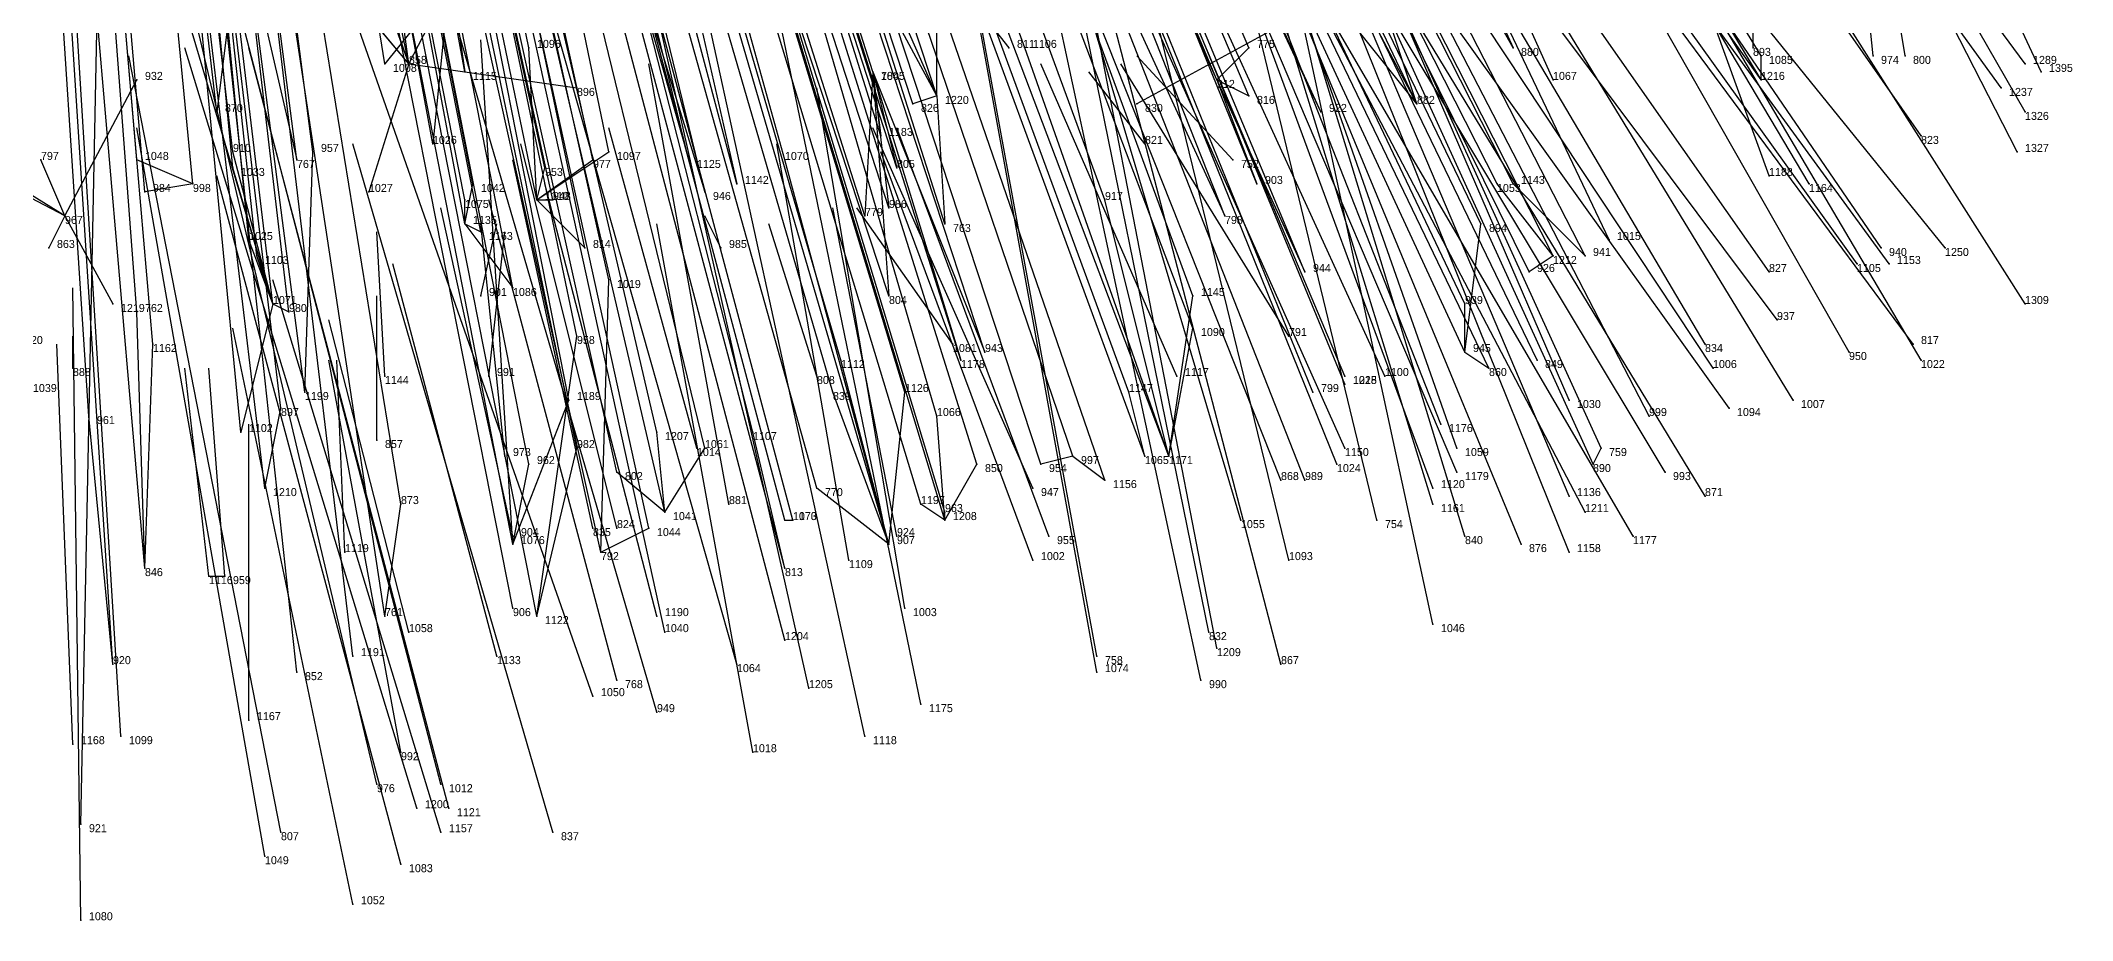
# Model space of a CAD drawing. Extents: x -0.5 to 0.59, y -0.5 to 0.59.
# Drawn here: x 0.021 to 0.2749, y -0.497 to -0.3871 of the extents above; entities that cross this region are included whole.
import ezdxf

# ---------------------------------------------------------------- set-up
doc = ezdxf.new("R2010")
doc.units = 0
for name, color, linetype in [('Facilities', 3, 'CONTINUOUS'), ('Facilities_lines', 3, 'CONTINUOUS'), ('Normals', 1, 'CONTINUOUS'), ('Source_points', 5, 'CONTINUOUS'), ('Text', 3, 'CONTINUOUS')]:
    doc.layers.add(name, color=color, linetype=linetype)

msp = doc.modelspace()

# ---------------------------------------------------------------- linework, layer by layer
at = {"layer": 'Facilities', "color": 3}
for p in [(0.235, -0.388, -1.25), (0.067, -0.39, -1.25), (0.125, -0.391, -1.027), (0.25, -0.389, -1.25), (0.254, -0.389, -1.25), (0.269, -0.39, -1.184), (0.271, -0.391, -1.25), (0.168, -0.392, -1.067), (0.21, -0.392, -1.25), (0.236, -0.392, -1.142), (0.266, -0.393, -1.187), (0.133, -0.394, -1.041), (0.181, -0.396, -1.089), (0.193, -0.395, -1.098), (0.269, -0.396, -1.25), (0.159, -0.4, -1.25), (0.256, -0.399, -1.185), (0.268, -0.401, -1.25), (0.17, -0.402, -1.25), (0.04, -0.405, -1.018), (0.237, -0.404, -1.25), (0.242, -0.405, -1.179), (0.083, -0.407, -1.038), (0.024, -0.409, -1.25), (0.074, -0.41, -1.041), (0.106, -0.413, -1.25), (0.217, -0.412, -1.25), (0.251, -0.413, -1.209), (0.259, -0.413, -1.218), (0.21, -0.414, -1.161), (0.214, -0.414, -1.165), (0.237, -0.416, -1.196), (0.248, -0.415, -1.21), (0.252, -0.415, -1.214), (0.076, -0.419, -1.25), (0.05, -0.42, -1.057), (0.269, -0.42, -1.25), (0.177, -0.424, -1.25), (0.238, -0.422, -1.21), (0.135, -0.425, -1.25), (0.199, -0.426, -1.176), (0.229, -0.425, -1.208), (0.247, -0.426, -1.25), (0.255, -0.425, -1.239), (0.025, -0.428, -1.25), (0.064, -0.429, -1.25), (0.077, -0.429, -1.25), (0.118, -0.429, -1.25), (0.163, -0.429, -1.25), (0.184, -0.429, -1.168), (0.189, -0.429, -1.25), (0.208, -0.427, -1.189), (0.23, -0.428, -1.214), (0.256, -0.427, -1.25), (0.054, -0.431, -1.086), (0.18, -0.431, -1.167), (0.184, -0.43, -1.25), (0.212, -0.432, -1.204), (0.222, -0.434, -1.218), (0.232, -0.433, -1.229), (0.24, -0.432, -1.236), (0.196, -0.435, -1.193), (0.063, -0.437, -1.25), (0.079, -0.439, -1.25), (0.103, -0.438, -1.25), (0.15, -0.439, -1.161), (0.159, -0.439, -1.167), (0.162, -0.439, -1.17), (0.184, -0.438, -1.25), (0.198, -0.438, -1.202), (0.183, -0.44, -1.191), (0.198, -0.441, -1.209), (0.215, -0.44, -1.224), (0.224, -0.441, -1.238), (0.049, -0.443, -1.115), (0.145, -0.443, -1.25), (0.176, -0.442, -1.188), (0.179, -0.442, -1.192), (0.195, -0.443, -1.21), (0.212, -0.444, -1.229), (0.229, -0.444, -1.248), (0.099, -0.446, -1.142), (0.107, -0.445, -1.25), (0.195, -0.445, -1.216), (0.214, -0.446, -1.25), (0.08, -0.449, -1.25), (0.09, -0.448, -1.25), (0.093, -0.448, -1.25), (0.114, -0.447, -1.153), (0.128, -0.449, -1.25), (0.134, -0.447, -1.166), (0.147, -0.449, -1.25), (0.171, -0.447, -1.197), (0.188, -0.447, -1.213), (0.199, -0.449, -1.228), (0.22, -0.449, -1.25), (0.059, -0.451, -1.25), (0.08, -0.45, -1.141), (0.091, -0.451, -1.151), (0.122, -0.452, -1.25), (0.127, -0.45, -1.169), (0.145, -0.452, -1.25), (0.177, -0.452, -1.25), (0.206, -0.45, -1.238), (0.212, -0.451, -1.245), (0.034, -0.453, -1.136), (0.042, -0.454, -1.25), (0.114, -0.453, -1.169), (0.064, -0.459, -1.158), (0.08, -0.458, -1.163), (0.083, -0.459, -1.167), (0.098, -0.459, -1.25), (0.129, -0.458, -1.25), (0.067, -0.461, -1.25), (0.099, -0.461, -1.177), (0.114, -0.462, -1.188), (0.167, -0.461, -1.226), (0.195, -0.46, -1.249), (0.06, -0.464, -1.169), (0.078, -0.464, -1.25), (0.153, -0.464, -1.222), (0.168, -0.463, -1.231), (0.03, -0.465, -1.164), (0.053, -0.466, -1.173), (0.093, -0.467, -1.25), (0.108, -0.465, -1.193), (0.153, -0.466, -1.226), (0.166, -0.467, -1.24), (0.176, -0.465, -1.242), (0.09, -0.469, -1.194), (0.117, -0.468, -1.205), (0.047, -0.472, -1.25), (0.098, -0.471, -1.202), (0.131, -0.47, -1.221), (0.031, -0.474, -1.188), (0.124, -0.474, -1.226), (0.025, -0.475, -1.25), (0.066, -0.476, -1.25), (0.11, -0.476, -1.25), (0.063, -0.48, -1.211), (0.071, -0.48, -1.214), (0.026, -0.485, -1.215), (0.068, -0.483, -1.219), (0.072, -0.483, -1.222), (0.051, -0.486, -1.222), (0.071, -0.486, -1.25), (0.085, -0.486, -1.234), (0.049, -0.489, -1.229), (0.066, -0.49, -1.237), (0.06, -0.495, -1.246), (0.026, -0.497, -1.243)]:
    msp.add_point(p, dxfattribs=at)
at = {"layer": 'Facilities_lines', "color": 3}
for p, q in [((0.067, -0.39, -1.25), (0.057, -0.317, -1.25)), ((0.067, -0.39, -1.25), (0.053, -0.324, -1.25)), ((0.176, -0.324, -0.922), (0.205, -0.388, -1.098)), ((0.067, -0.39, -1.25), (0.046, -0.331, -1.25)), ((0.135, -0.335, -0.904), (0.169, -0.409, -1.107)), ((0.181, -0.396, -1.089), (0.157, -0.345, -0.947)), ((0.068, -0.351, -0.894), (0.074, -0.391, -0.995)), ((0.133, -0.394, -1.041), (0.114, -0.351, -0.922)), ((0.133, -0.394, -1.041), (0.112, -0.355, -0.931)), ((0.067, -0.39, -1.25), (0.041, -0.359, -1.25)), ((0.067, -0.39, -1.25), (0.083, -0.359, -1.25)), ((0.193, -0.395, -1.098), (0.175, -0.361, -1.004)), ((0.092, -0.367, -0.947), (0.104, -0.406, -1.048)), ((0.092, -0.367, -0.947), (0.102, -0.402, -1.037)), ((0.067, -0.39, -1.25), (0.06, -0.37, -1.25)), ((0.046, -0.372, -0.937), (0.043, -0.396, -0.995)), ((0.046, -0.372, -0.937), (0.053, -0.402, -1.014)), ((0.193, -0.395, -1.098), (0.185, -0.371, -1.037)), ((0.131, -0.374, -1.25), (0.142, -0.388, -1.25)), ((0.236, -0.392, -1.142), (0.224, -0.375, -1.092)), ((0.072, -0.38, -0.966), (0.064, -0.39, -0.989)), ((0.072, -0.38, -0.966), (0.07, -0.4, -1.014)), ((0.05, -0.42, -1.057), (0.039, -0.383, -0.962)), ((0.103, -0.383, -0.991), (0.108, -0.405, -1.047)), ((0.18, -0.383, -1.25), (0.158, -0.395, -1.25)), ((0.168, -0.392, -1.067), (0.164, -0.383, -1.041)), ((0.067, -0.39, -1.25), (0.062, -0.384, -1.25)), ((0.133, -0.394, -1.041), (0.133, -0.384, -1.016)), ((0.193, -0.395, -1.098), (0.185, -0.385, -1.066)), ((0.08, -0.45, -1.141), (0.076, -0.387, -0.985)), ((0.083, -0.407, -1.038), (0.082, -0.388, -0.991)), ((0.162, -0.439, -1.17), (0.144, -0.388, -1.035)), ((0.168, -0.392, -1.067), (0.172, -0.388, -1.061)), ((0.067, -0.39, -1.25), (0.062, -0.406, -1.25)), ((0.067, -0.39, -1.25), (0.088, -0.393, -1.25)), ((0.125, -0.391, -1.027), (0.124, -0.409, -1.068)), ((0.125, -0.391, -1.027), (0.125, -0.392, -1.028)), ((0.125, -0.391, -1.027), (0.128, -0.403, -1.056)), ((0.125, -0.391, -1.027), (0.139, -0.426, -1.119)), ((0.125, -0.391, -1.027), (0.127, -0.419, -1.095)), ((0.125, -0.391, -1.027), (0.127, -0.408, -1.067)), ((0.125, -0.391, -1.027), (0.136, -0.427, -1.121)), ((0.125, -0.391, -1.027), (0.126, -0.399, -1.046)), ((0.236, -0.392, -1.142), (0.236, -0.389, -1.139)), ((0.024, -0.409, -1.25), (0.033, -0.392, -1.25)), ((0.168, -0.392, -1.067), (0.173, -0.405, -1.101)), ((0.168, -0.392, -1.067), (0.172, -0.394, -1.075)), ((0.168, -0.392, -1.067), (0.179, -0.416, -1.132)), ((0.133, -0.394, -1.041), (0.13, -0.395, -1.04)), ((0.133, -0.394, -1.041), (0.134, -0.41, -1.079)), ((0.024, -0.409, -1.25), (0.001, -0.397, -1.25)), ((0.024, -0.409, -1.25), (0.011, -0.401, -1.25)), ((0.05, -0.42, -1.057), (0.045, -0.401, -1.008)), ((0.054, -0.431, -1.086), (0.055, -0.401, -1.011)), ((0.083, -0.407, -1.038), (0.092, -0.401, -1.029)), ((0.024, -0.409, -1.25), (0.021, -0.402, -1.25)), ((0.04, -0.405, -1.018), (0.033, -0.402, -1.008)), ((0.05, -0.42, -1.057), (0.045, -0.403, -1.014)), ((0.083, -0.407, -1.038), (0.09, -0.402, -1.03)), ((0.083, -0.407, -1.038), (0.084, -0.403, -1.029)), ((0.127, -0.45, -1.169), (0.114, -0.402, -1.044)), ((0.04, -0.405, -1.018), (0.034, -0.406, -1.018)), ((0.074, -0.41, -1.041), (0.075, -0.405, -1.03)), ((0.21, -0.414, -1.161), (0.203, -0.405, -1.132)), ((0.214, -0.414, -1.165), (0.205, -0.405, -1.135)), ((0.074, -0.41, -1.041), (0.074, -0.407, -1.035)), ((0.083, -0.407, -1.038), (0.089, -0.413, -1.056)), ((0.083, -0.407, -1.038), (0.085, -0.407, -1.039)), ((0.162, -0.439, -1.17), (0.154, -0.407, -1.088)), ((0.024, -0.409, -1.25), (0.022, -0.413, -1.25)), ((0.024, -0.409, -1.25), (0.03, -0.42, -1.25)), ((0.074, -0.41, -1.041), (0.08, -0.418, -1.065)), ((0.074, -0.41, -1.041), (0.076, -0.411, -1.046)), ((0.199, -0.426, -1.176), (0.201, -0.41, -1.142)), ((0.05, -0.42, -1.057), (0.047, -0.412, -1.036)), ((0.05, -0.42, -1.057), (0.048, -0.414, -1.043)), ((0.21, -0.414, -1.161), (0.207, -0.416, -1.162)), ((0.091, -0.451, -1.151), (0.092, -0.417, -1.069)), ((0.162, -0.439, -1.17), (0.165, -0.419, -1.125)), ((0.034, -0.453, -1.136), (0.033, -0.421, -1.055)), ((0.05, -0.42, -1.057), (0.046, -0.436, -1.096)), ((0.05, -0.42, -1.057), (0.052, -0.421, -1.06)), ((0.199, -0.426, -1.176), (0.199, -0.42, -1.161)), ((0.083, -0.459, -1.167), (0.088, -0.424, -1.083)), ((0.162, -0.439, -1.17), (0.165, -0.423, -1.136)), ((0.034, -0.453, -1.136), (0.035, -0.425, -1.067)), ((0.199, -0.426, -1.176), (0.202, -0.428, -1.183)), ((0.127, -0.45, -1.169), (0.121, -0.427, -1.11)), ((0.127, -0.45, -1.169), (0.12, -0.431, -1.119)), ((0.127, -0.45, -1.169), (0.129, -0.431, -1.124)), ((0.159, -0.439, -1.167), (0.157, -0.431, -1.146)), ((0.03, -0.465, -1.164), (0.027, -0.434, -1.088)), ((0.049, -0.443, -1.115), (0.051, -0.433, -1.091)), ((0.08, -0.45, -1.141), (0.087, -0.432, -1.101)), ((0.134, -0.447, -1.166), (0.133, -0.434, -1.134)), ((0.099, -0.446, -1.142), (0.098, -0.436, -1.118)), ((0.114, -0.453, -1.169), (0.11, -0.436, -1.125)), ((0.083, -0.459, -1.167), (0.088, -0.438, -1.116)), ((0.099, -0.446, -1.142), (0.104, -0.438, -1.125)), ((0.15, -0.439, -1.161), (0.146, -0.44, -1.159)), ((0.15, -0.439, -1.161), (0.154, -0.442, -1.171)), ((0.215, -0.44, -1.224), (0.216, -0.438, -1.222)), ((0.08, -0.45, -1.141), (0.082, -0.44, -1.119)), ((0.099, -0.446, -1.142), (0.093, -0.441, -1.128)), ((0.134, -0.447, -1.166), (0.138, -0.44, -1.154)), ((0.127, -0.45, -1.169), (0.118, -0.443, -1.147)), ((0.064, -0.459, -1.158), (0.066, -0.445, -1.124)), ((0.134, -0.447, -1.166), (0.131, -0.445, -1.159)), ((0.134, -0.447, -1.166), (0.134, -0.446, -1.164)), ((0.091, -0.451, -1.151), (0.097, -0.448, -1.146)), ((0.114, -0.447, -1.153), (0.115, -0.447, -1.153)), ((0.042, -0.454, -1.25), (0.044, -0.454, -1.25))]:
    msp.add_line(p, q, dxfattribs=at)
at = {"layer": 'Normals', "color": 1}
for p, q in [((0.082, -0.388, -0.991), (0.063, -0.297, -1.029)), ((0.064, -0.39, -0.989), (0.049, -0.299, -1.026)), ((0.074, -0.391, -0.995), (0.057, -0.3, -1.033)), ((0.144, -0.388, -1.035), (0.112, -0.301, -1.072)), ((0.043, -0.396, -0.995), (0.032, -0.303, -1.032)), ((0.125, -0.391, -1.027), (0.097, -0.303, -1.065)), ((0.125, -0.392, -1.028), (0.097, -0.304, -1.066)), ((0.172, -0.388, -1.061), (0.136, -0.303, -1.099)), ((0.13, -0.395, -1.04), (0.101, -0.307, -1.077)), ((0.133, -0.394, -1.041), (0.104, -0.306, -1.077)), ((0.168, -0.392, -1.067), (0.132, -0.307, -1.104)), ((0.205, -0.388, -1.098), (0.16, -0.307, -1.135)), ((0.033, -0.402, -1.008), (0.025, -0.309, -1.045)), ((0.045, -0.401, -1.008), (0.034, -0.308, -1.045)), ((0.055, -0.401, -1.011), (0.043, -0.309, -1.048)), ((0.07, -0.4, -1.014), (0.053, -0.308, -1.051)), ((0.172, -0.394, -1.075), (0.136, -0.309, -1.113)), ((0.04, -0.405, -1.018), (0.031, -0.312, -1.054)), ((0.045, -0.403, -1.014), (0.036, -0.31, -1.051)), ((0.053, -0.402, -1.014), (0.041, -0.31, -1.052)), ((0.084, -0.403, -1.029), (0.064, -0.312, -1.066)), ((0.09, -0.402, -1.03), (0.07, -0.311, -1.067)), ((0.092, -0.401, -1.029), (0.073, -0.31, -1.066)), ((0.102, -0.402, -1.037), (0.08, -0.312, -1.075)), ((0.114, -0.402, -1.044), (0.089, -0.312, -1.081)), ((0.126, -0.399, -1.046), (0.098, -0.31, -1.083)), ((0.181, -0.396, -1.089), (0.142, -0.311, -1.125)), ((0.193, -0.395, -1.098), (0.153, -0.311, -1.135)), ((0.236, -0.389, -1.139), (0.188, -0.31, -1.176)), ((0.236, -0.392, -1.142), (0.188, -0.312, -1.18)), ((0.269, -0.39, -1.184), (0.211, -0.311, -1.203)), ((0.034, -0.406, -1.018), (0.026, -0.313, -1.054)), ((0.075, -0.405, -1.03), (0.057, -0.314, -1.067)), ((0.128, -0.403, -1.056), (0.099, -0.314, -1.094)), ((0.266, -0.393, -1.187), (0.209, -0.314, -1.206)), ((0.074, -0.407, -1.035), (0.056, -0.316, -1.072)), ((0.083, -0.407, -1.038), (0.064, -0.316, -1.074)), ((0.085, -0.407, -1.039), (0.065, -0.316, -1.076)), ((0.104, -0.406, -1.048), (0.082, -0.316, -1.085)), ((0.108, -0.405, -1.047), (0.084, -0.315, -1.085)), ((0.074, -0.41, -1.041), (0.057, -0.319, -1.078)), ((0.127, -0.408, -1.067), (0.098, -0.319, -1.105)), ((0.173, -0.405, -1.101), (0.138, -0.319, -1.138)), ((0.047, -0.412, -1.036), (0.038, -0.32, -1.074)), ((0.048, -0.414, -1.043), (0.038, -0.322, -1.08)), ((0.076, -0.411, -1.046), (0.058, -0.32, -1.082)), ((0.089, -0.413, -1.056), (0.07, -0.322, -1.094)), ((0.124, -0.409, -1.068), (0.096, -0.321, -1.106)), ((0.134, -0.41, -1.079), (0.106, -0.322, -1.117)), ((0.154, -0.407, -1.088), (0.122, -0.32, -1.125)), ((0.203, -0.405, -1.132), (0.161, -0.322, -1.17)), ((0.205, -0.405, -1.135), (0.163, -0.322, -1.172)), ((0.256, -0.399, -1.185), (0.201, -0.32, -1.211)), ((0.169, -0.409, -1.107), (0.135, -0.323, -1.144)), ((0.242, -0.405, -1.179), (0.194, -0.324, -1.214)), ((0.08, -0.418, -1.065), (0.062, -0.327, -1.102)), ((0.092, -0.417, -1.069), (0.072, -0.327, -1.106)), ((0.201, -0.41, -1.142), (0.161, -0.327, -1.18)), ((0.033, -0.421, -1.055), (0.026, -0.328, -1.092)), ((0.05, -0.42, -1.057), (0.039, -0.328, -1.094)), ((0.052, -0.421, -1.06), (0.041, -0.328, -1.097)), ((0.179, -0.416, -1.132), (0.143, -0.33, -1.169)), ((0.127, -0.419, -1.095), (0.098, -0.331, -1.133)), ((0.165, -0.419, -1.125), (0.133, -0.332, -1.163)), ((0.21, -0.414, -1.161), (0.168, -0.331, -1.199)), ((0.214, -0.414, -1.165), (0.172, -0.332, -1.203)), ((0.251, -0.413, -1.209), (0.195, -0.331, -1.215)), ((0.035, -0.425, -1.067), (0.027, -0.333, -1.104)), ((0.088, -0.424, -1.083), (0.069, -0.333, -1.12)), ((0.207, -0.416, -1.162), (0.166, -0.333, -1.2)), ((0.248, -0.415, -1.21), (0.19, -0.334, -1.217)), ((0.252, -0.415, -1.214), (0.193, -0.334, -1.219)), ((0.259, -0.413, -1.218), (0.196, -0.335, -1.216)), ((0.165, -0.423, -1.136), (0.132, -0.336, -1.173)), ((0.199, -0.42, -1.161), (0.159, -0.336, -1.199)), ((0.237, -0.416, -1.196), (0.181, -0.336, -1.22)), ((0.054, -0.431, -1.086), (0.042, -0.339, -1.123)), ((0.121, -0.427, -1.11), (0.095, -0.338, -1.147)), ((0.136, -0.427, -1.121), (0.108, -0.339, -1.159)), ((0.139, -0.426, -1.119), (0.11, -0.338, -1.157)), ((0.027, -0.434, -1.088), (0.021, -0.342, -1.125)), ((0.051, -0.433, -1.091), (0.04, -0.341, -1.127)), ((0.087, -0.432, -1.101), (0.069, -0.341, -1.139)), ((0.12, -0.431, -1.119), (0.094, -0.342, -1.157)), ((0.129, -0.431, -1.124), (0.102, -0.342, -1.161)), ((0.199, -0.426, -1.176), (0.16, -0.342, -1.214)), ((0.208, -0.427, -1.189), (0.167, -0.342, -1.221)), ((0.229, -0.425, -1.208), (0.18, -0.342, -1.232)), ((0.046, -0.436, -1.096), (0.037, -0.343, -1.132)), ((0.133, -0.434, -1.134), (0.107, -0.345, -1.172)), ((0.157, -0.431, -1.146), (0.125, -0.344, -1.184)), ((0.18, -0.431, -1.167), (0.145, -0.345, -1.205)), ((0.184, -0.429, -1.168), (0.148, -0.344, -1.206)), ((0.202, -0.428, -1.183), (0.162, -0.345, -1.221)), ((0.212, -0.432, -1.204), (0.174, -0.344, -1.231)), ((0.23, -0.428, -1.214), (0.175, -0.345, -1.224)), ((0.222, -0.434, -1.218), (0.176, -0.345, -1.225)), ((0.238, -0.422, -1.21), (0.179, -0.343, -1.229)), ((0.088, -0.438, -1.116), (0.069, -0.347, -1.154)), ((0.098, -0.436, -1.118), (0.077, -0.346, -1.155)), ((0.11, -0.436, -1.125), (0.087, -0.346, -1.162)), ((0.196, -0.435, -1.193), (0.161, -0.346, -1.22)), ((0.198, -0.438, -1.202), (0.166, -0.347, -1.229)), ((0.082, -0.44, -1.119), (0.064, -0.349, -1.156)), ((0.104, -0.438, -1.125), (0.082, -0.348, -1.162)), ((0.215, -0.44, -1.224), (0.174, -0.35, -1.236)), ((0.216, -0.438, -1.222), (0.175, -0.348, -1.234)), ((0.24, -0.432, -1.236), (0.19, -0.35, -1.209)), ((0.255, -0.425, -1.239), (0.198, -0.348, -1.208)), ((0.268, -0.401, -1.25), (0.242, -0.35, -1.168)), ((0.049, -0.443, -1.115), (0.038, -0.351, -1.151)), ((0.066, -0.445, -1.124), (0.051, -0.353, -1.161)), ((0.093, -0.441, -1.128), (0.073, -0.351, -1.165)), ((0.138, -0.44, -1.154), (0.11, -0.351, -1.19)), ((0.146, -0.44, -1.159), (0.117, -0.352, -1.196)), ((0.15, -0.439, -1.161), (0.12, -0.351, -1.197)), ((0.159, -0.439, -1.167), (0.127, -0.352, -1.204)), ((0.162, -0.439, -1.17), (0.129, -0.352, -1.207)), ((0.171, -0.447, -1.197), (0.143, -0.353, -1.216)), ((0.179, -0.442, -1.192), (0.144, -0.353, -1.221)), ((0.183, -0.44, -1.191), (0.147, -0.351, -1.22)), ((0.198, -0.441, -1.209), (0.16, -0.352, -1.234)), ((0.195, -0.443, -1.21), (0.161, -0.351, -1.231)), ((0.188, -0.447, -1.213), (0.165, -0.352, -1.231)), ((0.195, -0.445, -1.216), (0.166, -0.351, -1.233)), ((0.212, -0.444, -1.229), (0.173, -0.352, -1.237)), ((0.232, -0.433, -1.229), (0.174, -0.352, -1.228)), ((0.271, -0.391, -1.25), (0.253, -0.352, -1.159)), ((0.118, -0.443, -1.147), (0.093, -0.354, -1.184)), ((0.154, -0.442, -1.171), (0.124, -0.355, -1.208)), ((0.176, -0.442, -1.188), (0.141, -0.354, -1.222)), ((0.199, -0.449, -1.228), (0.17, -0.354, -1.235)), ((0.08, -0.45, -1.141), (0.062, -0.358, -1.179)), ((0.097, -0.448, -1.146), (0.077, -0.357, -1.183)), ((0.099, -0.446, -1.142), (0.078, -0.356, -1.18)), ((0.114, -0.447, -1.153), (0.09, -0.357, -1.19)), ((0.115, -0.447, -1.153), (0.091, -0.357, -1.189)), ((0.131, -0.445, -1.159), (0.104, -0.356, -1.196)), ((0.134, -0.446, -1.164), (0.107, -0.357, -1.201)), ((0.134, -0.447, -1.166), (0.107, -0.358, -1.203)), ((0.206, -0.45, -1.238), (0.168, -0.358, -1.243)), ((0.224, -0.441, -1.238), (0.173, -0.356, -1.226)), ((0.269, -0.42, -1.25), (0.229, -0.357, -1.184)), ((0.254, -0.389, -1.25), (0.249, -0.358, -1.155)), ((0.212, -0.451, -1.245), (0.175, -0.359, -1.23)), ((0.229, -0.444, -1.248), (0.178, -0.36, -1.229)), ((0.235, -0.388, -1.25), (0.235, -0.359, -1.154)), ((0.25, -0.389, -1.25), (0.247, -0.359, -1.155)), ((0.034, -0.453, -1.136), (0.026, -0.361, -1.173)), ((0.091, -0.451, -1.151), (0.071, -0.361, -1.188)), ((0.114, -0.453, -1.169), (0.09, -0.363, -1.205)), ((0.127, -0.45, -1.169), (0.101, -0.361, -1.206)), ((0.167, -0.461, -1.226), (0.147, -0.363, -1.225)), ((0.214, -0.446, -1.25), (0.17, -0.362, -1.217)), ((0.195, -0.46, -1.249), (0.174, -0.363, -1.24)), ((0.269, -0.396, -1.25), (0.249, -0.361, -1.159)), ((0.168, -0.463, -1.231), (0.149, -0.365, -1.225)), ((0.22, -0.449, -1.25), (0.171, -0.365, -1.227)), ((0.064, -0.459, -1.158), (0.05, -0.367, -1.195)), ((0.08, -0.458, -1.163), (0.062, -0.367, -1.2)), ((0.083, -0.459, -1.167), (0.065, -0.368, -1.204)), ((0.114, -0.462, -1.188), (0.089, -0.367, -1.211)), ((0.153, -0.464, -1.222), (0.135, -0.366, -1.221)), ((0.153, -0.466, -1.226), (0.135, -0.367, -1.223)), ((0.177, -0.452, -1.25), (0.156, -0.366, -1.202)), ((0.247, -0.426, -1.25), (0.214, -0.368, -1.176)), ((0.256, -0.427, -1.25), (0.22, -0.366, -1.179)), ((0.237, -0.404, -1.25), (0.224, -0.368, -1.158)), ((0.099, -0.461, -1.177), (0.079, -0.37, -1.214)), ((0.108, -0.465, -1.193), (0.081, -0.37, -1.207)), ((0.117, -0.468, -1.205), (0.095, -0.37, -1.213)), ((0.03, -0.465, -1.164), (0.024, -0.372, -1.202)), ((0.06, -0.464, -1.169), (0.049, -0.372, -1.206)), ((0.131, -0.47, -1.221), (0.111, -0.373, -1.218)), ((0.176, -0.465, -1.242), (0.152, -0.373, -1.208)), ((0.217, -0.412, -1.25), (0.198, -0.372, -1.16)), ((0.053, -0.466, -1.173), (0.043, -0.374, -1.211)), ((0.09, -0.469, -1.194), (0.057, -0.375, -1.202)), ((0.098, -0.471, -1.202), (0.07, -0.375, -1.21)), ((0.166, -0.467, -1.24), (0.146, -0.374, -1.211)), ((0.21, -0.392, -1.25), (0.202, -0.374, -1.152)), ((0.031, -0.474, -1.188), (0.025, -0.377, -1.21)), ((0.124, -0.474, -1.226), (0.103, -0.378, -1.208)), ((0.184, -0.438, -1.25), (0.158, -0.38, -1.173)), ((0.063, -0.48, -1.211), (0.04, -0.383, -1.212)), ((0.189, -0.429, -1.25), (0.167, -0.381, -1.165)), ((0.026, -0.485, -1.215), (0.028, -0.386, -1.206)), ((0.071, -0.48, -1.214), (0.046, -0.384, -1.201)), ((0.184, -0.43, -1.25), (0.165, -0.384, -1.163)), ((0.068, -0.483, -1.219), (0.039, -0.388, -1.204)), ((0.072, -0.483, -1.222), (0.047, -0.388, -1.203)), ((0.142, -0.388, -1.25), (0.142, -0.388, -1.15)), ((0.051, -0.486, -1.222), (0.032, -0.389, -1.206)), ((0.067, -0.39, -1.25), (0.067, -0.39, -1.15)), ((0.107, -0.445, -1.25), (0.097, -0.39, -1.167)), ((0.163, -0.429, -1.25), (0.146, -0.39, -1.159)), ((0.159, -0.4, -1.25), (0.152, -0.391, -1.151)), ((0.177, -0.424, -1.25), (0.156, -0.39, -1.158)), ((0.17, -0.402, -1.25), (0.158, -0.389, -1.152)), ((0.033, -0.392, -1.25), (0.033, -0.392, -1.15)), ((0.088, -0.393, -1.25), (0.088, -0.393, -1.15)), ((0.129, -0.458, -1.25), (0.118, -0.393, -1.174)), ((0.158, -0.395, -1.25), (0.158, -0.395, -1.15)), ((0.049, -0.489, -1.229), (0.033, -0.398, -1.191)), ((0.103, -0.438, -1.25), (0.092, -0.398, -1.159)), ((0.145, -0.443, -1.25), (0.125, -0.398, -1.163)), ((0.147, -0.449, -1.25), (0.128, -0.398, -1.166)), ((0.085, -0.486, -1.234), (0.06, -0.4, -1.191)), ((0.093, -0.448, -1.25), (0.081, -0.4, -1.163)), ((0.122, -0.452, -1.25), (0.113, -0.4, -1.165)), ((0.145, -0.452, -1.25), (0.126, -0.401, -1.166)), ((0.021, -0.402, -1.25), (0.021, -0.402, -1.15)), ((0.09, -0.448, -1.25), (0.08, -0.402, -1.162)), ((0.066, -0.49, -1.237), (0.043, -0.404, -1.192)), ((0.062, -0.406, -1.25), (0.062, -0.406, -1.15)), ((0.098, -0.459, -1.25), (0.084, -0.405, -1.167)), ((0.08, -0.449, -1.25), (0.071, -0.408, -1.159)), ((0.093, -0.467, -1.25), (0.077, -0.407, -1.172)), ((0.128, -0.449, -1.25), (0.12, -0.408, -1.159)), ((0.135, -0.425, -1.25), (0.123, -0.408, -1.152)), ((0.024, -0.409, -1.25), (0.024, -0.409, -1.15)), ((0.064, -0.429, -1.25), (0.063, -0.411, -1.152)), ((0.076, -0.419, -1.25), (0.078, -0.41, -1.15)), ((0.079, -0.439, -1.25), (0.076, -0.41, -1.154)), ((0.077, -0.429, -1.25), (0.079, -0.411, -1.152)), ((0.11, -0.476, -1.25), (0.098, -0.41, -1.175)), ((0.106, -0.413, -1.25), (0.104, -0.409, -1.15)), ((0.118, -0.429, -1.25), (0.112, -0.41, -1.152)), ((0.022, -0.413, -1.25), (0.022, -0.413, -1.15)), ((0.078, -0.464, -1.25), (0.065, -0.415, -1.164)), ((0.026, -0.497, -1.243), (0.025, -0.418, -1.181)), ((0.071, -0.486, -1.25), (0.05, -0.417, -1.181)), ((0.063, -0.437, -1.25), (0.063, -0.419, -1.152)), ((0.03, -0.42, -1.25), (0.03, -0.42, -1.15)), ((0.025, -0.428, -1.25), (0.025, -0.424, -1.15)), ((0.06, -0.495, -1.246), (0.045, -0.423, -1.178)), ((0.067, -0.461, -1.25), (0.057, -0.422, -1.158)), ((0.025, -0.475, -1.25), (0.023, -0.425, -1.163)), ((0.042, -0.454, -1.25), (0.039, -0.428, -1.153)), ((0.044, -0.454, -1.25), (0.042, -0.428, -1.153)), ((0.066, -0.476, -1.25), (0.057, -0.427, -1.163)), ((0.059, -0.451, -1.25), (0.058, -0.427, -1.153)), ((0.047, -0.472, -1.25), (0.047, -0.435, -1.157))]:
    msp.add_line(p, q, dxfattribs=at)
at = {"layer": 'Source_points', "color": 5}
for p in [(0.082, -0.388, -0.991), (0.142, -0.388, -1.25), (0.144, -0.388, -1.035), (0.172, -0.388, -1.061), (0.205, -0.388, -1.098), (0.064, -0.39, -0.989), (0.074, -0.391, -0.995), (0.236, -0.389, -1.139), (0.033, -0.392, -1.25), (0.088, -0.393, -1.25), (0.125, -0.392, -1.028), (0.043, -0.396, -0.995), (0.13, -0.395, -1.04), (0.158, -0.395, -1.25), (0.172, -0.394, -1.075), (0.045, -0.401, -1.008), (0.055, -0.401, -1.011), (0.07, -0.4, -1.014), (0.092, -0.401, -1.029), (0.126, -0.399, -1.046), (0.021, -0.402, -1.25), (0.033, -0.402, -1.008), (0.045, -0.403, -1.014), (0.053, -0.402, -1.014), (0.084, -0.403, -1.029), (0.09, -0.402, -1.03), (0.102, -0.402, -1.037), (0.114, -0.402, -1.044), (0.128, -0.403, -1.056), (0.034, -0.406, -1.018), (0.062, -0.406, -1.25), (0.075, -0.405, -1.03), (0.104, -0.406, -1.048), (0.108, -0.405, -1.047), (0.173, -0.405, -1.101), (0.203, -0.405, -1.132), (0.205, -0.405, -1.135), (0.074, -0.407, -1.035), (0.085, -0.407, -1.039), (0.127, -0.408, -1.067), (0.154, -0.407, -1.088), (0.076, -0.411, -1.046), (0.124, -0.409, -1.068), (0.134, -0.41, -1.079), (0.169, -0.409, -1.107), (0.201, -0.41, -1.142), (0.022, -0.413, -1.25), (0.047, -0.412, -1.036), (0.089, -0.413, -1.056), (0.048, -0.414, -1.043), (0.179, -0.416, -1.132), (0.207, -0.416, -1.162), (0.08, -0.418, -1.065), (0.092, -0.417, -1.069), (0.127, -0.419, -1.095), (0.165, -0.419, -1.125), (0.03, -0.42, -1.25), (0.033, -0.421, -1.055), (0.052, -0.421, -1.06), (0.199, -0.42, -1.161), (0.088, -0.424, -1.083), (0.165, -0.423, -1.136), (0.035, -0.425, -1.067), (0.139, -0.426, -1.119), (0.121, -0.427, -1.11), (0.136, -0.427, -1.121), (0.202, -0.428, -1.183), (0.12, -0.431, -1.119), (0.129, -0.431, -1.124), (0.157, -0.431, -1.146), (0.027, -0.434, -1.088), (0.051, -0.433, -1.091), (0.087, -0.432, -1.101), (0.133, -0.434, -1.134), (0.046, -0.436, -1.096), (0.098, -0.436, -1.118), (0.11, -0.436, -1.125), (0.088, -0.438, -1.116), (0.104, -0.438, -1.125), (0.216, -0.438, -1.222), (0.082, -0.44, -1.119), (0.093, -0.441, -1.128), (0.138, -0.44, -1.154), (0.146, -0.44, -1.159), (0.118, -0.443, -1.147), (0.154, -0.442, -1.171), (0.066, -0.445, -1.124), (0.131, -0.445, -1.159), (0.134, -0.446, -1.164), (0.097, -0.448, -1.146), (0.115, -0.447, -1.153), (0.044, -0.454, -1.25)]:
    msp.add_point(p, dxfattribs=at)

# ---------------------------------------------------------------- texts
at = {"layer": 'Text', "color": 3}
for s, p in [('1096', (0.083, -0.388, -0.991)), ('811', (0.143, -0.388, -1.25)), ('1106', (0.145, -0.388, -1.035)), ('775', (0.173, -0.388, -1.061)), ('880', (0.206, -0.389, -1.098)), ('893', (0.235, -0.389, -1.25)), ('932', (0.034, -0.392, -1.25)), ('1008', (0.065, -0.391, -0.989)), ('858', (0.067, -0.39, -1.25)), ('1115', (0.075, -0.392, -0.995)), ('784', (0.126, -0.392, -1.028)), ('1005', (0.126, -0.392, -1.027)), ('1067', (0.21, -0.392, -1.25)), ('1216', (0.236, -0.392, -1.142)), ('1085', (0.237, -0.39, -1.139)), ('974', (0.251, -0.39, -1.25)), ('800', (0.255, -0.39, -1.25)), ('1289', (0.27, -0.39, -1.184)), ('1395', (0.272, -0.391, -1.25)), ('896', (0.088, -0.394, -1.25)), ('912', (0.168, -0.393, -1.067)), ('1237', (0.267, -0.394, -1.187)), ('870', (0.044, -0.396, -0.995)), ('826', (0.131, -0.396, -1.04)), ('1220', (0.134, -0.395, -1.041)), ('830', (0.159, -0.396, -1.25)), ('816', (0.173, -0.395, -1.075)), ('922', (0.182, -0.396, -1.089)), ('882', (0.193, -0.395, -1.098)), ('1326', (0.269, -0.397, -1.25)), ('1183', (0.127, -0.399, -1.046)), ('797', (0.021, -0.402, -1.25)), ('1048', (0.034, -0.402, -1.008)), ('910', (0.045, -0.401, -1.008)), ('957', (0.056, -0.401, -1.011)), ('1026', (0.07, -0.4, -1.014)), ('1097', (0.093, -0.402, -1.029)), ('1070', (0.114, -0.402, -1.044)), ('821', (0.159, -0.4, -1.25)), ('823', (0.256, -0.4, -1.185)), ('1327', (0.269, -0.401, -1.25)), ('1033', (0.046, -0.404, -1.014)), ('767', (0.053, -0.403, -1.014)), ('953', (0.084, -0.404, -1.029)), ('977', (0.09, -0.403, -1.03)), ('1125', (0.103, -0.403, -1.037)), ('805', (0.128, -0.403, -1.056)), ('752', (0.171, -0.403, -1.25)), ('1188', (0.237, -0.404, -1.25)), ('984', (0.035, -0.406, -1.018)), ('998', (0.04, -0.406, -1.018)), ('1027', (0.062, -0.406, -1.25)), ('1042', (0.076, -0.406, -1.03)), ('1110', (0.084, -0.407, -1.038)), ('948', (0.085, -0.407, -1.039)), ('946', (0.105, -0.407, -1.048)), ('1142', (0.109, -0.405, -1.047)), ('917', (0.154, -0.407, -1.088)), ('903', (0.174, -0.405, -1.101)), ('1053', (0.203, -0.406, -1.132)), ('1143', (0.206, -0.405, -1.135)), ('1164', (0.242, -0.406, -1.179)), ('1075', (0.074, -0.408, -1.035)), ('779', (0.124, -0.409, -1.068)), ('986', (0.127, -0.408, -1.067)), ('967', (0.024, -0.41, -1.25)), ('1025', (0.047, -0.412, -1.036)), ('1135', (0.075, -0.41, -1.041)), ('1163', (0.077, -0.412, -1.046)), ('763', (0.135, -0.411, -1.079)), ('798', (0.169, -0.41, -1.107)), ('894', (0.202, -0.411, -1.142)), ('1015', (0.218, -0.412, -1.25)), ('863', (0.023, -0.413, -1.25)), ('814', (0.09, -0.413, -1.056)), ('985', (0.107, -0.413, -1.25)), ('941', (0.215, -0.414, -1.165)), ('940', (0.252, -0.414, -1.209)), ('1250', (0.259, -0.414, -1.218)), ('1103', (0.049, -0.415, -1.043)), ('944', (0.18, -0.416, -1.132)), ('926', (0.208, -0.416, -1.162)), ('1212', (0.21, -0.415, -1.161)), ('827', (0.237, -0.416, -1.196)), ('1105', (0.248, -0.416, -1.21)), ('1153', (0.253, -0.415, -1.214)), ('1071', (0.05, -0.42, -1.057)), ('901', (0.077, -0.419, -1.25)), ('1086', (0.08, -0.419, -1.065)), ('1019', (0.093, -0.418, -1.069)), ('804', (0.127, -0.42, -1.095)), ('1145', (0.166, -0.419, -1.125)), ('939', (0.199, -0.42, -1.161)), ('1309', (0.269, -0.42, -1.25)), ('1219', (0.031, -0.421, -1.25)), ('762', (0.034, -0.421, -1.055)), ('980', (0.052, -0.421, -1.06)), ('937', (0.238, -0.422, -1.21)), ('820', (0.019, -0.425, -1.061)), ('958', (0.088, -0.425, -1.083)), ('1090', (0.166, -0.424, -1.136)), ('791', (0.177, -0.424, -1.25)), ('817', (0.256, -0.425, -1.239)), ('1162', (0.035, -0.426, -1.067)), ('1081', (0.135, -0.426, -1.25)), ('943', (0.139, -0.426, -1.119)), ('945', (0.2, -0.426, -1.176)), ('834', (0.229, -0.426, -1.208)), ('950', (0.247, -0.427, -1.25)), ('888', (0.025, -0.429, -1.25)), ('1144', (0.064, -0.43, -1.25)), ('991', (0.078, -0.429, -1.25)), ('808', (0.118, -0.43, -1.25)), ('1112', (0.121, -0.428, -1.11)), ('1178', (0.136, -0.428, -1.121)), ('1117', (0.164, -0.429, -1.25)), ('1028', (0.185, -0.43, -1.168)), ('1215', (0.185, -0.43, -1.25)), ('1100', (0.189, -0.429, -1.25)), ('860', (0.202, -0.429, -1.183)), ('849', (0.209, -0.428, -1.189)), ('1006', (0.23, -0.428, -1.214)), ('1022', (0.256, -0.428, -1.25)), ('1039', (0.02, -0.431, -1.078)), ('1199', (0.054, -0.432, -1.086)), ('1189', (0.088, -0.432, -1.101)), ('839', (0.12, -0.432, -1.119)), ('1126', (0.129, -0.431, -1.124)), ('1147', (0.157, -0.431, -1.146)), ('799', (0.181, -0.431, -1.167)), ('961', (0.028, -0.435, -1.088)), ('897', (0.051, -0.434, -1.091)), ('1066', (0.133, -0.434, -1.134)), ('1030', (0.213, -0.433, -1.204)), ('999', (0.222, -0.434, -1.218)), ('1094', (0.233, -0.434, -1.229)), ('1007', (0.241, -0.433, -1.236)), ('1102', (0.047, -0.436, -1.096)), ('1207', (0.099, -0.437, -1.118)), ('1107', (0.11, -0.437, -1.125)), ('1176', (0.197, -0.436, -1.193)), ('857', (0.064, -0.438, -1.25)), ('973', (0.08, -0.439, -1.25)), ('962', (0.083, -0.44, -1.119)), ('982', (0.088, -0.438, -1.116)), ('1014', (0.103, -0.439, -1.25)), ('1061', (0.104, -0.438, -1.125)), ('997', (0.151, -0.44, -1.161)), ('1065', (0.159, -0.44, -1.167)), ('1171', (0.162, -0.44, -1.17)), ('1150', (0.184, -0.439, -1.25)), ('1059', (0.199, -0.439, -1.202)), ('759', (0.217, -0.439, -1.222)), ('802', (0.094, -0.442, -1.128)), ('850', (0.139, -0.441, -1.154)), ('954', (0.147, -0.441, -1.159)), ('868', (0.176, -0.442, -1.188)), ('989', (0.179, -0.442, -1.192)), ('1024', (0.183, -0.441, -1.191)), ('1179', (0.199, -0.442, -1.209)), ('890', (0.215, -0.441, -1.224)), ('993', (0.225, -0.442, -1.238)), ('1210', (0.05, -0.444, -1.115)), ('873', (0.066, -0.445, -1.124)), ('881', (0.107, -0.445, -1.25)), ('770', (0.119, -0.444, -1.147)), ('1197', (0.131, -0.445, -1.159)), ('947', (0.146, -0.444, -1.25)), ('1156', (0.155, -0.443, -1.171)), ('1120', (0.196, -0.443, -1.21)), ('1136', (0.213, -0.444, -1.229)), ('871', (0.229, -0.444, -1.248)), ('1041', (0.1, -0.447, -1.142)), ('1170', (0.115, -0.447, -1.153)), ('1073', (0.115, -0.447, -1.153)), ('963', (0.134, -0.446, -1.164)), ('1208', (0.135, -0.447, -1.166)), ('1161', (0.196, -0.446, -1.216)), ('1211', (0.214, -0.446, -1.25)), ('904', (0.081, -0.449, -1.25)), ('1076', (0.081, -0.45, -1.141)), ('835', (0.09, -0.449, -1.25)), ('824', (0.093, -0.448, -1.25)), ('1044', (0.098, -0.449, -1.146)), ('924', (0.128, -0.449, -1.25)), ('907', (0.128, -0.45, -1.169)), ('955', (0.148, -0.45, -1.25)), ('1055', (0.171, -0.448, -1.197)), ('754', (0.189, -0.448, -1.213)), ('840', (0.199, -0.45, -1.228)), ('1177', (0.22, -0.45, -1.25)), ('1119', (0.059, -0.451, -1.25)), ('792', (0.091, -0.452, -1.151)), ('1109', (0.122, -0.453, -1.25)), ('1002', (0.146, -0.452, -1.25)), ('1093', (0.177, -0.452, -1.25)), ('876', (0.207, -0.451, -1.238)), ('1158', (0.213, -0.451, -1.245)), ('846', (0.034, -0.454, -1.136)), ('1116', (0.042, -0.455, -1.25)), ('959', (0.045, -0.455, -1.25)), ('813', (0.114, -0.454, -1.169)), ('761', (0.064, -0.459, -1.158)), ('906', (0.08, -0.459, -1.163)), ('1122', (0.084, -0.46, -1.167)), ('1190', (0.099, -0.459, -1.25)), ('1003', (0.13, -0.459, -1.25)), ('1058', (0.067, -0.461, -1.25)), ('1040', (0.099, -0.461, -1.177)), ('1204', (0.114, -0.462, -1.188)), ('832', (0.167, -0.462, -1.226)), ('1046', (0.196, -0.461, -1.249)), ('920', (0.03, -0.465, -1.164)), ('1191', (0.061, -0.464, -1.169)), ('1133', (0.078, -0.465, -1.25)), ('758', (0.154, -0.465, -1.222)), ('1209', (0.168, -0.464, -1.231)), ('867', (0.176, -0.465, -1.242)), ('852', (0.054, -0.467, -1.173)), ('768', (0.094, -0.468, -1.25)), ('1064', (0.108, -0.466, -1.193)), ('1205', (0.117, -0.468, -1.205)), ('1074', (0.154, -0.466, -1.226)), ('990', (0.167, -0.468, -1.24)), ('1050', (0.091, -0.469, -1.194)), ('1167', (0.048, -0.472, -1.25)), ('949', (0.098, -0.471, -1.202)), ('1175', (0.132, -0.471, -1.221)), ('1168', (0.026, -0.475, -1.25)), ('1099', (0.032, -0.475, -1.188)), ('1118', (0.125, -0.475, -1.226)), ('992', (0.066, -0.477, -1.25)), ('1018', (0.11, -0.476, -1.25)), ('976', (0.063, -0.481, -1.211)), ('1200', (0.069, -0.483, -1.219)), ('1012', (0.072, -0.481, -1.214)), ('921', (0.027, -0.486, -1.215)), ('1157', (0.072, -0.486, -1.25)), ('1121', (0.073, -0.484, -1.222)), ('807', (0.051, -0.487, -1.222)), ('837', (0.086, -0.487, -1.234)), ('1049', (0.049, -0.49, -1.229)), ('1083', (0.067, -0.491, -1.237)), ('1052', (0.061, -0.495, -1.246)), ('1080', (0.027, -0.497, -1.243))]:
    msp.add_text(s, height=0.001, dxfattribs=at).set_placement(p)

doc.saveas('drawing.dxf')
